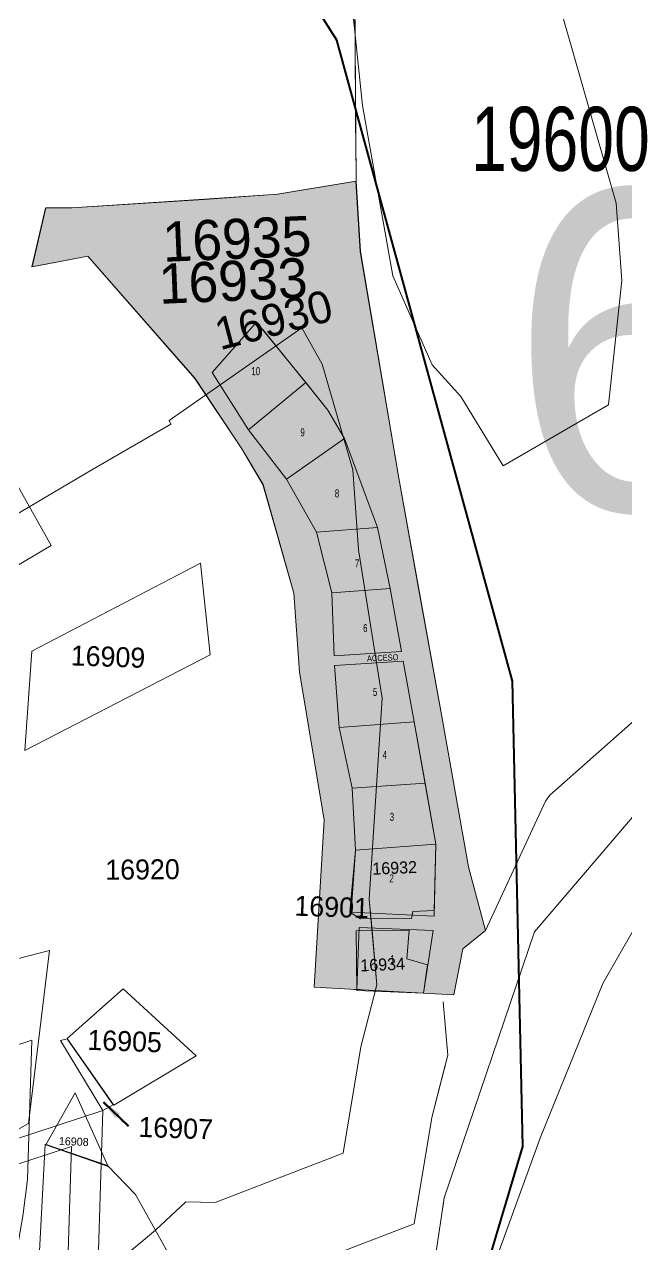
# Model space of a CAD drawing. Header units: inches. Extents: x 610851 to 630254, y 1234683 to 1264905.
# Drawn here: x 622931 to 623081.4, y 1245180.8 to 1245485.6 of the extents above; entities that cross this region are included whole.
import ezdxf
from ezdxf.enums import TextEntityAlignment as Align

# ---------------------------------------------------------------- set-up
doc = ezdxf.new("R2010")
doc.units = ezdxf.units.IN
doc.header["$MEASUREMENT"] = 0
for name, color, linetype, lineweight in [('CONTORNOLevel 61', 7, 'Continuous', 0), ('Level 2', 7, 'Continuous', 0), ('Level 20', 7, 'Continuous', 0), ('Level 50', 7, 'Continuous', 0), ('Level 7', 7, 'Continuous', 0)]:
    doc.layers.add(name, color=color, linetype=linetype, lineweight=lineweight)
doc.styles.add('Styledgn000', font='dgn000.shx')
doc.styles.add('Styledgn003', font='dgn003.shx')
doc.styles.add('Styledgn032', font='dgn032.shx')
doc.styles.add('Styletxt', font='txt.shx')
doc.dimstyles.new('STANDARD-Linear', dxfattribs={"dimtxt": 1.5, "dimasz": 1.13, "dimexe": 0.125, "dimexo": 0.000625, "dimgap": 0.3, "dimtad": 1, "dimzin": 7, "dimdsep": 46, "dimtxsty": 'Styletxt', "dimsah": 1, "dimcen": 2.5, "dimclrd": 1, "dimclre": 1, "dimclrt": 2, "dimaunit": 1, "dimadec": 7, "dimazin": 0, "dimtfac": 1, "dimtofl": 0, "dimtmove": 1, "dimatfit": 3, "dimfxl": 1, "dimtolj": 1, "dimtzin": 0, "dimarcsym": 0})

msp = doc.modelspace()

# ---------------------------------------------------------------- hatches: boundary and pattern name
at = {"layer": 'Level 2', "linetype": 'Continuous'}
msp.add_hatch(color=6, dxfattribs=at).paths.add_polyline_path([(623038.25458, 1245243.2292), (623040.50058, 1245254.6602), (623046.17858, 1245259.2452), (623041.93958, 1245275.1362), (623035.42458, 1245311.8532), (623024.54858, 1245372.2592), (623021.97158, 1245387.5162), (623014.95658, 1245428.9272), (623013.85758, 1245446.4402), (622994.29458, 1245443.2112), (622975.93758, 1245441.9352), (622942.87858, 1245439.8182), (622936.38658, 1245439.7712), (622932.95158, 1245425.0872), (622946.92458, 1245427.7322), (622973.67958, 1245397.1692), (622985.37858, 1245379.6112), (622990.65658, 1245370.7142), (622998.33258, 1245343.5412), (622999.72358, 1245323.8602), (623005.93558, 1245286.8532), (623003.40658, 1245245.1082)])
msp.add_hatch(color=6, dxfattribs=at).paths.add_polyline_path([(623038.25458, 1245243.2292), (623040.50058, 1245254.6602), (623046.17858, 1245259.2452), (623041.93958, 1245275.1362), (623035.42458, 1245311.8532), (623024.54858, 1245372.2592), (623021.97158, 1245387.5162), (623014.95658, 1245428.9272), (623013.85758, 1245446.4402), (622994.29458, 1245443.2112), (622975.93758, 1245441.9352), (622942.87858, 1245439.8182), (622936.38658, 1245439.7712), (622932.95158, 1245425.0872), (622946.92458, 1245427.7322), (622973.67958, 1245397.1692), (622985.37858, 1245379.6112), (622990.65658, 1245370.7142), (622998.33258, 1245343.5412), (622999.72358, 1245323.8602), (623005.93558, 1245286.8532), (623003.40658, 1245245.1082)])
msp.add_hatch(color=6, dxfattribs=at).paths.add_polyline_path([(623038.25458, 1245243.2292), (623040.50058, 1245254.6602), (623046.17858, 1245259.2452), (623041.93958, 1245275.1362), (623035.42458, 1245311.8532), (623024.54858, 1245372.2592), (623021.97158, 1245387.5162), (623014.95658, 1245428.9272), (623013.85758, 1245446.4402), (622994.29458, 1245443.2112), (622975.93758, 1245441.9352), (622942.87858, 1245439.8182), (622936.38658, 1245439.7712), (622932.95158, 1245425.0872), (622946.92458, 1245427.7322), (622973.67958, 1245397.1692), (622985.37858, 1245379.6112), (622990.65658, 1245370.7142), (622998.33258, 1245343.5412), (622999.72358, 1245323.8602), (623005.93558, 1245286.8532), (623003.40658, 1245245.1082)])

# ---------------------------------------------------------------- linework, layer by layer
at = {"layer": 'CONTORNOLevel 61', "color": 3, "linetype": 'Continuous', "lineweight": 40, "flags": 128}
msp.add_lwpolyline([(622724.90333, 1245003.80107), (622841.14134, 1244928.89211), (622970.29469, 1244936.6413), (622965.12856, 1245001.21798), (623019.37297, 1245083.87611), (623055.53592, 1245205.28025), (623052.95287, 1245321.51827), (623009.04075, 1245481.66842), (622959.96248, 1245559.16044), (622990.9593, 1245659.90004), (623027.12225, 1245768.38885), (622980.62705, 1245796.80259), (622869.55515, 1245690.89686), (622769.67655, 1245497.16685), (622771.39857, 1245266.41287), (622786.89696, 1245191.50393), (622832.53113, 1245098.51351)], dxfattribs=at)
at = {"layer": 'Level 2', "color": 1, "linetype": 'Continuous', "lineweight": 0}
msp.add_line((622951.78758, 1245200.5382), (622958.81958, 1245193.3442), dxfattribs=at)
msp.add_line((622951.78758, 1245200.5382), (622958.81958, 1245193.3442), dxfattribs=at)
msp.add_line((622951.78758, 1245200.5382), (622958.81958, 1245193.3442), dxfattribs=at)
at = {"layer": 'Level 2', "color": 6, "linetype": 'Continuous', "lineweight": 0, "flags": 128}
for points in [[(623085.33758, 1245313.5062), (623062.28058, 1245293.1042), (623061.17358, 1245291.6002), (623046.17858, 1245259.2452), (623041.93958, 1245275.1362), (623035.42458, 1245311.8532), (623029.61258, 1245343.9132), (623024.54858, 1245372.2592), (623018.46358, 1245408.2212), (623014.95658, 1245428.9272), (623013.85758, 1245446.4402), (623013.33158, 1245527.0632), (623012.87858, 1245577.6712), (623012.58758, 1245610.0332), (623012.29558, 1245683.5052), (623112.44358, 1245688.9232), (623105.18058, 1245328.9052), (623085.33758, 1245313.5062)], [(623085.33758, 1245313.5062), (623062.28058, 1245293.1042), (623061.17358, 1245291.6002), (623046.17858, 1245259.2452), (623041.93958, 1245275.1362), (623035.42458, 1245311.8532), (623029.61258, 1245343.9132), (623024.54858, 1245372.2592), (623018.46358, 1245408.2212), (623014.95658, 1245428.9272), (623013.85758, 1245446.4402), (623013.33158, 1245527.0632), (623012.87858, 1245577.6712), (623012.58758, 1245610.0332), (623012.29558, 1245683.5052), (623112.44358, 1245688.9232), (623105.18058, 1245328.9052), (623085.33758, 1245313.5062)], [(623085.33758, 1245313.5062), (623062.28058, 1245293.1042), (623061.17358, 1245291.6002), (623046.17858, 1245259.2452), (623041.93958, 1245275.1362), (623035.42458, 1245311.8532), (623029.61258, 1245343.9132), (623024.54858, 1245372.2592), (623018.46358, 1245408.2212), (623014.95658, 1245428.9272), (623013.85758, 1245446.4402), (623013.33158, 1245527.0632), (623012.87858, 1245577.6712), (623012.58758, 1245610.0332), (623012.29558, 1245683.5052), (623112.44358, 1245688.9232), (623105.18058, 1245328.9052), (623085.33758, 1245313.5062)], [(623038.25968, 1245243.22673), (623040.5, 1245254.65938), (623046.17812, 1245259.24498), (623041.92922, 1245275.1351), (623035.41181, 1245311.85191), (623024.51907, 1245372.25512), (623021.9335, 1245387.50962), (623014.91428, 1245428.92063), (623013.80958, 1245446.4329), (622994.24249, 1245443.19887), (622975.89307, 1245441.91946), (622942.83521, 1245439.79363), (622936.3354, 1245439.74488), (622932.90197, 1245425.05921), (622946.87717, 1245427.70868), (622973.64017, 1245397.15179), (622985.34858, 1245379.59827), (622990.62245, 1245370.70205), (622998.31273, 1245343.52921), (622999.70273, 1245323.84982), (623005.92552, 1245286.84434), (623003.40616, 1245245.09982), (623038.25968, 1245243.22673)], [(623038.25968, 1245243.22673), (623040.5, 1245254.65938), (623046.17812, 1245259.24498), (623041.92922, 1245275.1351), (623035.41181, 1245311.85191), (623024.51907, 1245372.25512), (623021.9335, 1245387.50962), (623014.91428, 1245428.92063), (623013.80958, 1245446.4329), (622994.24249, 1245443.19887), (622975.89307, 1245441.91946), (622942.83521, 1245439.79363), (622936.3354, 1245439.74488), (622932.90197, 1245425.05921), (622946.87717, 1245427.70868), (622973.64017, 1245397.15179), (622985.34858, 1245379.59827), (622990.62245, 1245370.70205), (622998.31273, 1245343.52921), (622999.70273, 1245323.84982), (623005.92552, 1245286.84434), (623003.40616, 1245245.09982), (623038.25968, 1245243.22673)], [(623038.25458, 1245243.2292), (623040.50058, 1245254.6602), (623046.17858, 1245259.2452), (623041.93958, 1245275.1362), (623035.42458, 1245311.8532), (623024.54858, 1245372.2592), (623021.97158, 1245387.5162), (623014.95658, 1245428.9272), (623013.85758, 1245446.4402), (622994.29458, 1245443.2112), (622975.93758, 1245441.9352), (622942.87858, 1245439.8182), (622936.38658, 1245439.7712), (622932.95158, 1245425.0872), (622946.92458, 1245427.7322), (622973.67958, 1245397.1692), (622985.37858, 1245379.6112), (622990.65658, 1245370.7142), (622998.33258, 1245343.5412), (622999.72358, 1245323.8602), (623005.93558, 1245286.8532), (623003.40658, 1245245.1082), (623038.25458, 1245243.2292)], [(623038.25458, 1245243.2292), (623040.50058, 1245254.6602), (623046.17858, 1245259.2452), (623041.93958, 1245275.1362), (623035.42458, 1245311.8532), (623024.54858, 1245372.2592), (623021.97158, 1245387.5162), (623014.95658, 1245428.9272), (623013.85758, 1245446.4402), (622994.29458, 1245443.2112), (622975.93758, 1245441.9352), (622942.87858, 1245439.8182), (622936.38658, 1245439.7712), (622932.95158, 1245425.0872), (622946.92458, 1245427.7322), (622973.67958, 1245397.1692), (622985.37858, 1245379.6112), (622990.65658, 1245370.7142), (622998.33258, 1245343.5412), (622999.72358, 1245323.8602), (623005.93558, 1245286.8532), (623003.40658, 1245245.1082), (623038.25458, 1245243.2292)], [(623038.25458, 1245243.2292), (623040.50058, 1245254.6602), (623046.17858, 1245259.2452), (623041.93958, 1245275.1362), (623035.42458, 1245311.8532), (623024.54858, 1245372.2592), (623021.97158, 1245387.5162), (623014.95658, 1245428.9272), (623013.85758, 1245446.4402), (622994.29458, 1245443.2112), (622975.93758, 1245441.9352), (622942.87858, 1245439.8182), (622936.38658, 1245439.7712), (622932.95158, 1245425.0872), (622946.92458, 1245427.7322), (622973.67958, 1245397.1692), (622985.37858, 1245379.6112), (622990.65658, 1245370.7142), (622998.33258, 1245343.5412), (622999.72358, 1245323.8602), (623005.93558, 1245286.8532), (623003.40658, 1245245.1082), (623038.25458, 1245243.2292)], [(622937.74558, 1245355.4062), (622928.01558, 1245372.8762), (622876.16558, 1245356.9062), (622880.89558, 1245337.4762), (622920.52558, 1245345.3262), (622937.74558, 1245355.4062), (622937.74158, 1245355.4002)], [(622937.74558, 1245355.4062), (622928.01558, 1245372.8762), (622876.16558, 1245356.9062), (622880.89558, 1245337.4762), (622920.52558, 1245345.3262), (622937.74558, 1245355.4062), (622937.74158, 1245355.4002)], [(622937.74558, 1245355.4062), (622928.01558, 1245372.8762), (622876.16558, 1245356.9062), (622880.89558, 1245337.4762), (622920.52558, 1245345.3262), (622937.74558, 1245355.4062), (622937.74158, 1245355.4002)], [(623033.81255, 1245280.8096), (623033.39649, 1245264.2621), (623028.00393, 1245263.97718), (623027.71135, 1245262.28229), (623014.96168, 1245262.18661), (623012.29918, 1245263.81302), (623013.68537, 1245279.35159), (623033.81255, 1245280.8096)], [(623013.89947, 1245259.15939), (623027.09764, 1245259.37917), (623026.52364, 1245252.17199), (623031.69109, 1245250.71104), (623031.69109, 1245250.71104), (623030.67063, 1245243.63458), (623014.06252, 1245244.32028), (623014.06252, 1245244.32028), (623013.89947, 1245259.15939)], [(623013.89947, 1245259.15939), (623027.09764, 1245259.37917), (623026.52364, 1245252.17199), (623031.69109, 1245250.71104), (623031.69109, 1245250.71104), (623030.67063, 1245243.63458), (623014.06252, 1245244.32028), (623014.06252, 1245244.32028), (623013.89947, 1245259.15939)], [(622950.61858, 1245214.2872), (622953.23858, 1245215.7602), (622941.74758, 1245232.2092), (622940.03958, 1245231.7982), (622950.61858, 1245214.2872)], [(622950.61858, 1245214.2872), (622953.23858, 1245215.7602), (622941.74758, 1245232.2092), (622940.03958, 1245231.7982), (622950.61858, 1245214.2872)], [(622950.61858, 1245214.2872), (622953.23858, 1245215.7602), (622941.74758, 1245232.2092), (622940.03958, 1245231.7982), (622950.61858, 1245214.2872)]]:
    msp.add_lwpolyline(points, dxfattribs=at)
at = {"layer": 'Level 2', "color": 1, "linetype": 'Continuous', "lineweight": 0, "flags": 128}
for points in [[(623040.019, 1245392.67188), (623032.893, 1245400.58588), (623023.009, 1245422.78588), (623015.507, 1245465.32888), (623011.703, 1245501.52988), (623011.943, 1245506.12388), (623058.412, 1245531.88188), (623062.629, 1245497.53888), (623078.853, 1245440.95988), (623080.204, 1245421.63688), (623076.938, 1245390.56788), (623050.568, 1245375.34288), (623040.019, 1245392.67188)], [(623040.019, 1245392.67188), (623032.893, 1245400.58588), (623023.009, 1245422.78588), (623015.507, 1245465.32888), (623011.703, 1245501.52988), (623011.943, 1245506.12388), (623058.412, 1245531.88188), (623062.629, 1245497.53888), (623078.853, 1245440.95988), (623080.204, 1245421.63688), (623076.938, 1245390.56788), (623050.568, 1245375.34288), (623040.019, 1245392.67188)], [(623040.019, 1245392.67188), (623032.893, 1245400.58588), (623023.009, 1245422.78588), (623015.507, 1245465.32888), (623011.703, 1245501.52988), (623011.943, 1245506.12388), (623058.412, 1245531.88188), (623062.629, 1245497.53888), (623078.853, 1245440.95988), (623080.204, 1245421.63688), (623076.938, 1245390.56788), (623050.568, 1245375.34288), (623040.019, 1245392.67188)], [(623017.82977, 1245259.54527), (623017.17431, 1245267.13437), (623020.37431, 1245317.33437), (623014.47431, 1245354.36437), (623013.02431, 1245374.31437), (623005.40431, 1245400.73437), (623000.29431, 1245409.79437), (622967.19431, 1245386.63437), (622967.64431, 1245385.74437), (622947.86431, 1245374.31437), (622916.83431, 1245356.06437), (622876.00431, 1245347.13437), (622873.35431, 1245356.31437), (622867.99331, 1245380.57937), (622819.89431, 1245366.17437), (622822.84431, 1245347.81437), (622825.24431, 1245333.00437), (622781.78431, 1245323.76437)], [(623017.78457, 1245260.06854), (623017.17431, 1245267.13437), (623020.37431, 1245317.33437), (623014.47431, 1245354.36437), (623013.02431, 1245374.31437), (623005.40431, 1245400.73437), (623000.29431, 1245409.79437), (622967.19431, 1245386.63437), (622967.64431, 1245385.74437), (622947.86431, 1245374.31437), (622916.83431, 1245356.06437), (622876.00431, 1245347.13437), (622873.35431, 1245356.31437), (622868.10231, 1245380.38737), (622819.89431, 1245366.17437), (622822.84431, 1245347.81437), (622825.24431, 1245333.00437), (622781.78431, 1245323.76437)], [(623017.85418, 1245259.26259), (623017.17431, 1245267.13437), (623020.37431, 1245317.33437), (623014.47431, 1245354.36437), (623013.02431, 1245374.31437), (623005.40431, 1245400.73437), (623000.29431, 1245409.79437), (622967.19431, 1245386.63437), (622967.64431, 1245385.74437), (622947.86431, 1245374.31437), (622916.83431, 1245356.06437), (622876.00431, 1245347.13437), (622873.35431, 1245356.31437), (622867.99331, 1245380.57937), (622819.89431, 1245366.17437), (622822.84431, 1245347.81437), (622825.24431, 1245333.00437), (622781.78431, 1245323.76437)], [(623018.61292, 1245244.10818), (623019.02431, 1245245.71437), (623017.17431, 1245267.13437), (623020.37431, 1245317.33437), (623014.47431, 1245354.36437), (623013.02431, 1245374.31437), (623005.40431, 1245400.73437), (623000.29431, 1245409.79437), (622967.19431, 1245386.63437), (622967.64431, 1245385.74437), (622947.86431, 1245374.31437), (622916.83431, 1245356.06437), (622876.00431, 1245347.13437), (622873.35431, 1245356.31437), (622867.99331, 1245380.57937), (622819.89431, 1245366.17437), (622822.84431, 1245347.81437), (622825.24431, 1245333.00437), (622781.78431, 1245323.76437)], [(623208.43658, 1245403.0632), (623153.34558, 1245369.9812), (623058.43858, 1245258.9352), (623035.85358, 1245192.4602)], [(623208.43658, 1245403.0632), (623153.34558, 1245369.9812), (623058.43858, 1245258.9352), (623035.85358, 1245192.4602)], [(623208.43658, 1245403.0632), (623153.34558, 1245369.9812), (623058.43858, 1245258.9352), (623035.85358, 1245192.4602)], [(623826.38024, 1244996.72895), (623751.57658, 1245062.9752), (623705.95358, 1245108.3252), (623644.26658, 1245195.0222), (623596.85858, 1245279.4542), (623574.39958, 1245310.0102), (623501.29758, 1245330.9562), (623420.51358, 1245354.8012), (623324.97458, 1245379.3792), (623229.27558, 1245386.1742), (623177.20758, 1245371.4562), (623109.86758, 1245306.1522), (623075.46658, 1245246.0542), (623059.95458, 1245207.6562), (623035.35758, 1245140.1262), (623012.17358, 1245104.1202), (622998.43558, 1245078.9642), (622948.59158, 1245050.3832)], [(623826.38024, 1244996.72895), (623751.57658, 1245062.9752), (623705.95358, 1245108.3252), (623644.26658, 1245195.0222), (623596.85858, 1245279.4542), (623574.39958, 1245310.0102), (623501.29758, 1245330.9562), (623420.51358, 1245354.8012), (623324.97458, 1245379.3792), (623229.27558, 1245386.1742), (623177.20758, 1245371.4562), (623109.86758, 1245306.1522), (623075.46658, 1245246.0542), (623059.95458, 1245207.6562), (623035.35758, 1245140.1262), (623012.17358, 1245104.1202), (622998.43558, 1245078.9642), (622948.59158, 1245050.3832)], [(623826.38024, 1244996.72895), (623751.57658, 1245062.9752), (623705.95358, 1245108.3252), (623644.26658, 1245195.0222), (623596.85858, 1245279.4542), (623574.39958, 1245310.0102), (623501.29758, 1245330.9562), (623420.51358, 1245354.8012), (623324.97458, 1245379.3792), (623229.27558, 1245386.1742), (623177.20758, 1245371.4562), (623109.86758, 1245306.1522), (623075.46658, 1245246.0542), (623059.95458, 1245207.6562), (623035.35758, 1245140.1262), (623012.17358, 1245104.1202), (622998.43558, 1245078.9642), (622948.59158, 1245050.3832)], [(622975.04158, 1245351.0052), (622932.86158, 1245329.0452), (622931.12158, 1245304.2752), (622977.41158, 1245328.1052), (622975.04158, 1245351.0052)], [(622975.04158, 1245351.0052), (622932.86158, 1245329.0452), (622931.12158, 1245304.2752), (622977.41158, 1245328.1052), (622975.04158, 1245351.0052)], [(622975.04158, 1245351.0052), (622932.86158, 1245329.0452), (622931.12158, 1245304.2752), (622977.41158, 1245328.1052), (622975.04158, 1245351.0052)], [(622799.53858, 1245306.1372), (622800.34858, 1245276.6472), (622799.53858, 1245231.4572), (622802.18858, 1245211.6372), (622819.94858, 1245171.7072), (622877.03858, 1245190.1672), (622950.61858, 1245214.2872), (622949.54858, 1245179.4072), (622948.37858, 1245170.3172), (622945.00858, 1245150.6072), (622934.37858, 1245091.1072), (622933.37858, 1245086.1272), (622969.75858, 1245081.3272), (622978.76858, 1245084.9972), (622963.32858, 1245126.9272), (622967.05858, 1245139.4472), (622968.19858, 1245147.3672), (622972.84858, 1245159.5472), (622981.49858, 1245166.7972), (622989.08858, 1245173.8272), (622996.45858, 1245173.7172), (623028.36858, 1245186.0072), (623032.80858, 1245212.5872), (623036.14619, 1245225.61817)], [(622799.53858, 1245306.1372), (622800.34858, 1245276.6472), (622799.53858, 1245231.4572), (622802.18858, 1245211.6372), (622819.94858, 1245171.7072), (622877.03858, 1245190.1672), (622950.61858, 1245214.2872), (622949.54858, 1245179.4072)], [(623018.60282, 1245244.06872), (623019.02431, 1245245.71437), (623017.89064, 1245258.84052)], [(622953.35058, 1245215.6372), (622973.95158, 1245227.9492), (622955.71358, 1245244.6792), (622941.76058, 1245232.3042), (622953.35058, 1245215.6372)], [(622953.35058, 1245215.6372), (622973.95158, 1245227.9492), (622955.71358, 1245244.6792), (622941.76058, 1245232.3042), (622953.35058, 1245215.6372)], [(622953.35058, 1245215.6372), (622973.95158, 1245227.9492), (622955.71358, 1245244.6792), (622941.76058, 1245232.3042), (622953.35058, 1245215.6372)], [(622996.45858, 1245173.7172), (623028.36858, 1245186.0072), (623032.80858, 1245212.5872), (623036.77858, 1245228.0872), (623035.62096, 1245241.49062)], [(622951.95358, 1245200.3052), (622943.70758, 1245218.7242), (622936.42858, 1245205.7442), (622951.95358, 1245200.3052)], [(622951.95358, 1245200.3052), (622943.70758, 1245218.7242), (622936.42858, 1245205.7442), (622951.95358, 1245200.3052)], [(622951.95358, 1245200.3052), (622943.70758, 1245218.7242), (622936.42858, 1245205.7442), (622951.95358, 1245200.3052)], [(622951.95358, 1245200.3052), (622943.70758, 1245218.7242), (622936.42858, 1245205.7442), (622951.95358, 1245200.3052)], [(622951.95358, 1245200.3052), (622943.70758, 1245218.7242), (622936.42858, 1245205.7442), (622951.95358, 1245200.3052)], [(622951.95358, 1245200.3052), (622943.70758, 1245218.7242), (622936.42858, 1245205.7442), (622951.95358, 1245200.3052)], [(622958.81958, 1245193.3442), (622968.45258, 1245175.9652), (622931.85158, 1245135.3152), (622928.74558, 1245135.4782), (622934.42058, 1245171.3112), (622936.23358, 1245205.8942), (622951.78758, 1245200.5382)], [(622958.81958, 1245193.3442), (622968.45258, 1245175.9652), (622931.85158, 1245135.3152), (622928.74558, 1245135.4782), (622934.42058, 1245171.3112), (622936.23358, 1245205.8942), (622951.78758, 1245200.5382)], [(622958.81958, 1245193.3442), (622968.45258, 1245175.9652), (622931.85158, 1245135.3152), (622928.74558, 1245135.4782), (622934.42058, 1245171.3112), (622936.23358, 1245205.8942), (622951.78758, 1245200.5382)], [(623032.03358, 1245166.6492), (623035.85358, 1245192.4602)], [(623032.03358, 1245166.6492), (623035.85358, 1245192.4602)], [(623032.03358, 1245166.6492), (623035.85358, 1245192.4602)], [(623035.49958, 1245190.0682), (623035.85358, 1245192.4602)], [(623035.49958, 1245190.0682), (623035.85358, 1245192.4602)], [(623035.49958, 1245190.0682), (623035.85358, 1245192.4602)]]:
    msp.add_lwpolyline(points, dxfattribs=at)
at = {"layer": 'Level 20', "color": 2, "linetype": 'Continuous', "lineweight": 0}
for p, q in [((622977.97239, 1245398.69591), (622989.01353, 1245411.26227)), ((622977.97239, 1245398.69591), (622989.01353, 1245411.26227)), ((622977.97239, 1245398.69591), (622989.01353, 1245411.26227)), ((623002.80261, 1245394.27436), (623006.85126, 1245389.28651)), ((623002.80261, 1245394.27436), (623006.85126, 1245389.28651)), ((623002.80261, 1245394.27436), (623006.85126, 1245389.28651)), ((623006.85126, 1245389.28651), (623010.9674, 1245382.19289)), ((623006.85126, 1245389.28651), (623010.9674, 1245382.19289)), ((623006.85126, 1245389.28651), (623010.9674, 1245382.19289)), ((622996.45735, 1245372.03855), (623010.9674, 1245382.19289)), ((622996.45735, 1245372.03855), (623010.9674, 1245382.19289)), ((622996.45735, 1245372.03855), (623010.9674, 1245382.19289)), ((623019.23671, 1245359.90364), (623022.37747, 1245344.68783)), ((623019.23671, 1245359.90364), (623022.37747, 1245344.68783)), ((623019.23671, 1245359.90364), (623022.37747, 1245344.68783)), ((623022.37747, 1245344.68783), (623025.21663, 1245328.94395)), ((623022.37747, 1245344.68783), (623025.21663, 1245328.94395)), ((623022.37747, 1245344.68783), (623025.21663, 1245328.94395)), ((623008.37171, 1245327.85802), (623025.21663, 1245328.94395)), ((623008.37171, 1245327.85802), (623025.21663, 1245328.94395)), ((623008.37171, 1245327.85802), (623025.21663, 1245328.94395)), ((623009.60857, 1245309.98729), (623008.46258, 1245325.43484)), ((623009.60857, 1245309.98729), (623008.46258, 1245325.43484)), ((623009.60857, 1245309.98729), (623008.46258, 1245325.43484)), ((623025.64534, 1245326.56661), (623028.3876, 1245311.37186)), ((623025.64534, 1245326.56661), (623028.3876, 1245311.37186)), ((623025.64534, 1245326.56661), (623028.3876, 1245311.37186)), ((623012.90678, 1245294.83202), (623009.60857, 1245309.98729)), ((623012.90678, 1245294.83202), (623009.60857, 1245309.98729)), ((623012.90678, 1245294.83202), (623009.60857, 1245309.98729)), ((623033.81255, 1245280.8096), (623028.3876, 1245311.37186)), ((623028.3876, 1245311.37186), (623031.10532, 1245296.06119)), ((623033.81255, 1245280.8096), (623028.3876, 1245311.37186)), ((623028.3876, 1245311.37186), (623031.10532, 1245296.06119)), ((623033.81255, 1245280.8096), (623028.3876, 1245311.37186)), ((623028.3876, 1245311.37186), (623031.10532, 1245296.06119)), ((623013.68529, 1245279.35159), (623012.90678, 1245294.83202)), ((623013.68529, 1245279.35159), (623012.90678, 1245294.83202)), ((623013.68529, 1245279.35159), (623012.90678, 1245294.83202)), ((623031.10532, 1245296.06119), (623033.81255, 1245280.8096)), ((623031.10532, 1245296.06119), (623033.81255, 1245280.8096)), ((623031.10532, 1245296.06119), (623033.81255, 1245280.8096)), ((623013.27401, 1245244.5365), (623014.87388, 1245244.51662)), ((623013.27401, 1245244.5365), (623014.87388, 1245244.51662)), ((623013.27401, 1245244.5365), (623014.87388, 1245244.51662)), ((623030.67063, 1245243.63458), (623014.07458, 1245244.52648)), ((623030.67063, 1245243.63458), (623014.07458, 1245244.52648)), ((623030.67063, 1245243.63458), (623014.07458, 1245244.52648))]:
    msp.add_line(p, q, dxfattribs=at)
at = {"layer": 'Level 20', "color": 2, "linetype": 'Continuous', "lineweight": 0, "flags": 128}
for points in [[(622986.9815, 1245384.30555), (622977.97239, 1245398.69591), (622989.01353, 1245411.26227), (623001.29003, 1245396.13784)], [(622986.9815, 1245384.30555), (622977.97239, 1245398.69591), (622989.01353, 1245411.26227), (623001.29003, 1245396.13784)], [(622986.9815, 1245384.30555), (622977.97239, 1245398.69591), (622989.01353, 1245411.26227), (623001.29003, 1245396.13784)], [(623019.23671, 1245359.90364), (623010.9674, 1245382.19289), (623006.85126, 1245389.28651), (623002.83818, 1245394.23055), (622990.54767, 1245409.37224)], [(623019.23671, 1245359.90364), (623010.9674, 1245382.19289), (623006.85126, 1245389.28651), (623002.83818, 1245394.23055), (622990.54767, 1245409.37224)], [(623019.23671, 1245359.90364), (623010.9674, 1245382.19289), (623006.85126, 1245389.28651), (623002.83818, 1245394.23055), (622990.54767, 1245409.37224)], [(622996.45735, 1245372.03855), (622986.9815, 1245384.30555), (623001.29003, 1245396.13784), (623006.85126, 1245389.28651), (623010.9674, 1245382.19289)], [(622996.45735, 1245372.03855), (622986.9815, 1245384.30555), (623001.29003, 1245396.13784), (623006.85126, 1245389.28651), (623010.9674, 1245382.19289)], [(622996.45735, 1245372.03855), (622986.9815, 1245384.30555), (623001.29003, 1245396.13784), (623006.85126, 1245389.28651), (623010.9674, 1245382.19289)], [(623003.95624, 1245358.75707), (622996.45735, 1245372.03855), (623010.9674, 1245382.19289)], [(623003.95624, 1245358.75707), (622996.45735, 1245372.03855), (623010.9674, 1245382.19289)], [(623003.95624, 1245358.75707), (622996.45735, 1245372.03855), (623010.9674, 1245382.19289)], [(623019.23671, 1245359.90364), (623003.95624, 1245358.75707), (623007.7804, 1245343.62763)], [(623019.23671, 1245359.90364), (623003.95624, 1245358.75707), (623007.7804, 1245343.62763)], [(623019.23671, 1245359.90364), (623003.95624, 1245358.75707), (623007.7804, 1245343.62763)], [(623008.37171, 1245327.85802), (623007.7804, 1245343.62763), (623022.37747, 1245344.68783)], [(623008.37171, 1245327.85802), (623007.7804, 1245343.62763), (623022.37747, 1245344.68783)], [(623008.37171, 1245327.85802), (623007.7804, 1245343.62763), (623022.37747, 1245344.68783)], [(623009.60857, 1245309.98729), (623008.46258, 1245325.43484), (623025.64534, 1245326.56661)], [(623009.60857, 1245309.98729), (623008.46258, 1245325.43484), (623025.64534, 1245326.56661)], [(623009.60857, 1245309.98729), (623008.46258, 1245325.43484), (623025.64534, 1245326.56661)], [(623012.90678, 1245294.83202), (623009.60857, 1245309.98729), (623028.3876, 1245311.37186)], [(623012.90678, 1245294.83202), (623009.60857, 1245309.98729), (623028.3876, 1245311.37186)], [(623012.90678, 1245294.83202), (623009.60857, 1245309.98729), (623028.3876, 1245311.37186)], [(623013.68529, 1245279.35159), (623012.90678, 1245294.83202), (623031.10532, 1245296.06119)], [(623013.68529, 1245279.35159), (623012.90678, 1245294.83202), (623031.10532, 1245296.06119)], [(623013.68529, 1245279.35159), (623012.90678, 1245294.83202), (623031.10532, 1245296.06119)], [(622873.04958, 1245145.94789), (622941.76018, 1245171.09279), (622942.81262, 1245205.27487), (622862.30915, 1245178.87906), (622837.54021, 1245171.20631), (622849.58527, 1245137.40721), (622873.04958, 1245145.94789)]]:
    msp.add_lwpolyline(points, dxfattribs=at)
at = {"layer": 'Level 50', "color": 7, "linetype": 'Continuous', "lineweight": 0}
for p, q in [((623011.06058, 1245898.6592), (623013.86358, 1245446.4392)), ((623011.06058, 1245898.6592), (623013.86358, 1245446.4392)), ((623010.80258, 1245888.1102), (623013.83158, 1245451.5812)), ((623010.80258, 1245888.1102), (623013.83158, 1245451.5812)), ((623010.80258, 1245888.1102), (623013.83158, 1245451.5812))]:
    msp.add_line(p, q, dxfattribs=at)
at = {"layer": 'Level 50', "color": 7, "linetype": 'Continuous', "lineweight": 0, "flags": 128}
for points in [[(623018.80148, 1245244.84437), (623019.02431, 1245245.71437), (623017.17431, 1245267.13437), (623020.37431, 1245317.33437), (623014.47431, 1245354.36437), (623013.02431, 1245374.31437), (623005.40431, 1245400.73437), (623000.29431, 1245409.79437), (622967.19431, 1245386.63437), (622967.64431, 1245385.74437), (622947.86431, 1245374.31437), (622916.83431, 1245356.06437), (622876.00431, 1245347.13437), (622873.35431, 1245356.31437), (622868.10231, 1245380.38737), (622819.89431, 1245366.17437), (622822.84431, 1245347.81437), (622825.24431, 1245333.00437), (622781.78431, 1245323.76437)], [(622781.78431, 1245323.76437), (622782.59431, 1245294.27437), (622781.78431, 1245249.08437), (622784.43431, 1245229.26437), (622802.19431, 1245189.33437), (622859.28431, 1245207.79437), (622932.86431, 1245231.91437), (622931.79431, 1245197.03437), (622930.62431, 1245187.94437), (622927.25431, 1245168.23437)], [(623012.6131, 1245263.80852), (623033.36085, 1245262.84757), (623033.81255, 1245280.8096), (623013.68529, 1245279.35159), (623012.6131, 1245263.80852)], [(622955.09431, 1245177.17437), (622963.74431, 1245184.42437), (622971.33431, 1245191.45437), (622978.70431, 1245191.34437), (623010.61431, 1245203.63437), (623015.05431, 1245230.21437), (623019.02431, 1245245.71437), (623017.85475, 1245259.25602)], [(623030.67063, 1245243.63458), (623033.13284, 1245259.2942), (623014.67929, 1245260.01468), (623014.07458, 1245244.52648)], [(622781.10658, 1245213.9902), (622937.30658, 1245254.3152), (622932.05758, 1245211.0342), (622902.89558, 1245194.7252), (622922.69458, 1245144.3052), (623022.10258, 1245150.0602)], [(622781.10658, 1245213.9902), (622937.30658, 1245254.3152), (622932.05758, 1245211.0342), (622902.89558, 1245194.7252), (622922.69458, 1245144.3052), (623022.10258, 1245150.0602)], [(622781.10658, 1245213.9902), (622937.30658, 1245254.3152), (622932.05758, 1245211.0342), (622902.89558, 1245194.7252), (622922.69458, 1245144.3052), (623022.10258, 1245150.0602)]]:
    msp.add_lwpolyline(points, dxfattribs=at)

# ---------------------------------------------------------------- texts
at = {"layer": 'CONTORNOLevel 61', "color": 2, "linetype": 'Continuous', "lineweight": 40, "style": 'Styledgn003'}
msp.add_text('61', height=80, rotation=2.3999938, dxfattribs=at).set_placement((623111.6436, 1245405.45191), align=Align.MIDDLE_CENTER)
at = {"layer": 'Level 50', "color": 3, "linetype": 'Continuous', "lineweight": 0, "style": 'Styledgn032'}
msp.add_text('16930', height=7.999998, rotation=14.8, dxfattribs=at).set_placement((622993.25361, 1245411.85872), align=Align.MIDDLE_CENTER)
at = {"layer": 'Level 50', "color": 3, "linetype": 'Continuous', "lineweight": 0, "insert": (622983.15928, 1245421.50548), "char_height": 10, "width": 55, "attachment_point": 5, "rotation": 2.4, "line_spacing_factor": 0.9, "style": 'Styledgn003'}
msp.add_mtext('{\\Fdgn000|c0;\\C3;16933}', dxfattribs=at)
at = {"layer": 'Level 7', "color": 7, "linetype": 'Continuous', "lineweight": 0, "style": 'Styledgn003', "width": 0.75}
msp.add_text('19600', height=16.000002, dxfattribs=at).set_placement((623064.89663, 1245457.03521), align=Align.MIDDLE_CENTER)
msp.add_text('19600', height=16.000002, dxfattribs=at).set_placement((623064.89663, 1245457.03521), align=Align.MIDDLE_CENTER)
msp.add_text('19600', height=16.000002, dxfattribs=at).set_placement((623064.89663, 1245457.03521), align=Align.MIDDLE_CENTER)
at = {"layer": 'Level 7', "color": 7, "linetype": 'Continuous', "lineweight": 0}
for s, height, rotation, style, p in [('16935', 10, 2.4, 'Styledgn032', (622984.1004, 1245432.07287)), ('16909', 4.999998, 358, 'Styledgn032', (622951.9271, 1245327.6799)), ('16909', 4.999998, 358, 'Styledgn032', (622951.9271, 1245327.6799)), ('16909', 4.999998, 358, 'Styledgn032', (622951.9271, 1245327.6799)), ('16920', 4.999998, 0.5, 'Styledgn032', (622960.534, 1245274.52215)), ('16920', 4.999998, 0.5, 'Styledgn032', (622960.534, 1245274.52215)), ('16920', 4.999998, 0.5, 'Styledgn032', (622960.534, 1245274.52215)), ('16932', 3, 2.4, 'Styledgn003', (623023.50842, 1245274.92836)), ('16901', 4.999998, 358, 'Styledgn032', (623007.78112, 1245265.1632)), ('16901', 4.999998, 358, 'Styledgn032', (623007.78112, 1245265.1632)), ('16901', 4.999998, 358, 'Styledgn032', (623007.78112, 1245265.1632)), ('16934', 3, 2.4, 'Styledgn003', (623020.5007, 1245250.77612)), ('16905', 4.999998, 358, 'Styledgn032', (622956.08428, 1245231.64259)), ('16905', 4.999998, 358, 'Styledgn032', (622956.08428, 1245231.64259)), ('16905', 4.999998, 358, 'Styledgn032', (622956.08428, 1245231.64259)), ('16907', 4.999998, 358, 'Styledgn032', (622968.83028, 1245209.89859)), ('16907', 4.999998, 358, 'Styledgn032', (622968.83028, 1245209.89859)), ('16907', 4.999998, 358, 'Styledgn032', (622968.83028, 1245209.89859)), ('16908', 1.999998, 358, 'Styledgn032', (622943.37573, 1245206.55928)), ('16908', 1.999998, 358, 'Styledgn032', (622943.37573, 1245206.55928)), ('16908', 1.999998, 358, 'Styledgn032', (622943.37573, 1245206.55928))]:
    msp.add_text(s, height=height, rotation=rotation, dxfattribs=dict(at, style=style)).set_placement(p, align=Align.MIDDLE_CENTER)
at = {"layer": 'Level 7', "color": 7, "linetype": 'Continuous', "lineweight": 0, "style": 'Styledgn000'}
for s, height, rotation, width, p in [('10', 1.999992, 359.2880972, 0.739509, (622987.70058, 1245398.0042)), ('10', 1.999992, 359.2880972, 0.739509, (622987.70058, 1245398.0042)), ('10', 1.999992, 359.2880972, 0.739509, (622987.70058, 1245398.0042)), ('9', 1.99999, 359.2880972, 0.739509, (622999.94558, 1245382.7242)), ('9', 1.99999, 359.2880972, 0.739509, (622999.94558, 1245382.7242)), ('9', 1.99999, 359.2880972, 0.739509, (622999.94558, 1245382.7242)), ('8', 1.99999, 359.2880972, 0.739509, (623008.54858, 1245367.4752)), ('8', 1.99999, 359.2880972, 0.739509, (623008.54858, 1245367.4752)), ('8', 1.99999, 359.2880972, 0.739509, (623008.54858, 1245367.4752)), ('7', 1.99999, 359.2880972, 0.739509, (623013.57258, 1245349.9842)), ('7', 1.99999, 359.2880972, 0.739509, (623013.57258, 1245349.9842)), ('7', 1.99999, 359.2880972, 0.739509, (623013.57258, 1245349.9842)), ('6', 1.99999, 359.2880972, 0.739509, (623015.61358, 1245333.8202)), ('6', 1.99999, 359.2880972, 0.739509, (623015.61358, 1245333.8202)), ('6', 1.99999, 359.2880972, 0.739509, (623015.61358, 1245333.8202)), ('ACCESO', 1.499994, 2.5613778, 0.931232, (623016.61058, 1245326.4652)), ('ACCESO', 1.499994, 2.5613778, 0.931232, (623016.61058, 1245326.4652)), ('ACCESO', 1.499994, 2.5613778, 0.931232, (623016.61058, 1245326.4652)), ('5', 1.99999, 359.2880972, 0.739509, (623018.06058, 1245317.8792)), ('5', 1.99999, 359.2880972, 0.739509, (623018.06058, 1245317.8792)), ('5', 1.99999, 359.2880972, 0.739509, (623018.06058, 1245317.8792)), ('4', 1.99999, 359.2880972, 0.739509, (623020.46458, 1245302.1422)), ('4', 1.99999, 359.2880972, 0.739509, (623020.46458, 1245302.1422)), ('4', 1.99999, 359.2880972, 0.739509, (623020.46458, 1245302.1422)), ('3', 1.99999, 359.2880972, 0.739509, (623022.24558, 1245286.6712)), ('3', 1.99999, 359.2880972, 0.739509, (623022.24558, 1245286.6712)), ('3', 1.99999, 359.2880972, 0.739509, (623022.24558, 1245286.6712)), ('2', 1.99999, 359.2880972, 0.739509, (623022.17758, 1245271.2932)), ('2', 1.99999, 359.2880972, 0.739509, (623022.17758, 1245271.2932)), ('2', 1.99999, 359.2880972, 0.739509, (623022.17758, 1245271.2932)), ('1', 1.99999, 359.2880972, 0.739509, (623022.41458, 1245251.1492)), ('1', 1.99999, 359.2880972, 0.739509, (623022.41458, 1245251.1492)), ('1', 1.99999, 359.2880972, 0.739509, (623022.41458, 1245251.1492))]:
    msp.add_text(s, height=height, rotation=rotation, dxfattribs=dict(at, width=width)).set_placement(p)

# ---------------------------------------------------------------- leaders
at = {"layer": 'Level 7', "color": 7, "linetype": 'Continuous', "lineweight": 0}
msp.add_leader([(622950.78558, 1245216.3872), (622957.02058, 1245210.3902)], dimstyle='STANDARD-Linear', override={"dimscale": 1, "dimtxt": 5, "dimasz": 5, "dimgap": 2.5, "dimtad": 1, "dimclrd": 0, "dimlwd": 65534}, dxfattribs=at)
msp.add_leader([(622950.78558, 1245216.3872), (622957.02058, 1245210.3902)], dimstyle='STANDARD-Linear', override={"dimscale": 1, "dimtxt": 5, "dimasz": 5, "dimgap": 2.5, "dimtad": 1, "dimclrd": 0, "dimlwd": 65534}, dxfattribs=at)
msp.add_leader([(622950.78558, 1245216.3872), (622957.02058, 1245210.3902)], dimstyle='STANDARD-Linear', override={"dimscale": 1, "dimtxt": 5, "dimasz": 5, "dimgap": 2.5, "dimtad": 1, "dimclrd": 0, "dimlwd": 65534}, dxfattribs=at)

doc.saveas('drawing.dxf')
